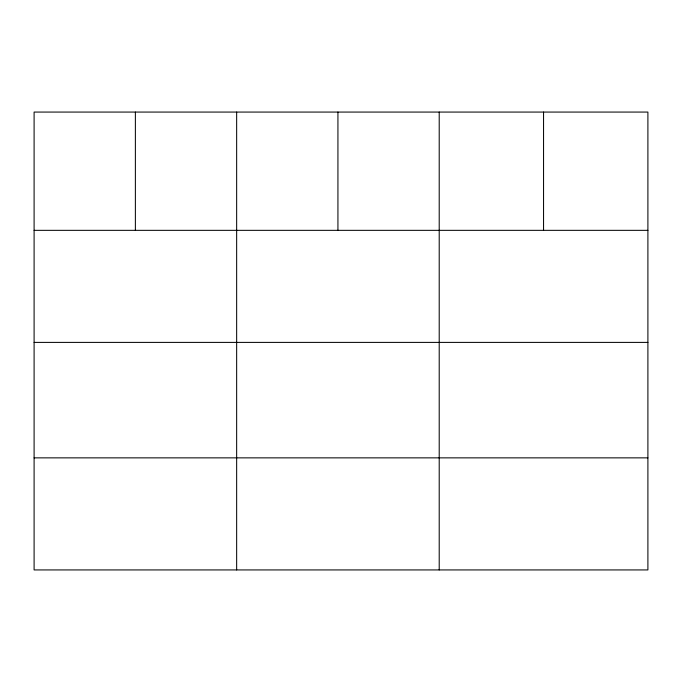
<?xml version="1.0" encoding="UTF-8"?>
<svg xmlns="http://www.w3.org/2000/svg" width="682" height="682" viewBox="0 0 682 682"><rect width="100%" height="100%" fill="white"/><g stroke="black" fill="none" stroke-linecap="round" stroke-linejoin="round"><path stroke-width="1.02" d="M647.9 342.398L647.9 112.07L34.1 112.07L34.1 569.93L647.9 569.93L647.9 342.398L34.1 342.398M34.1 230.337L647.9 230.337M34.1 457.861L647.9 457.861M543.554 112.07L543.554 230.337M439.208 112.07L439.208 569.93M337.931 112.07L337.931 230.337M236.654 112.07L236.654 569.93M135.377 112.07L135.377 230.337"/></g></svg>
